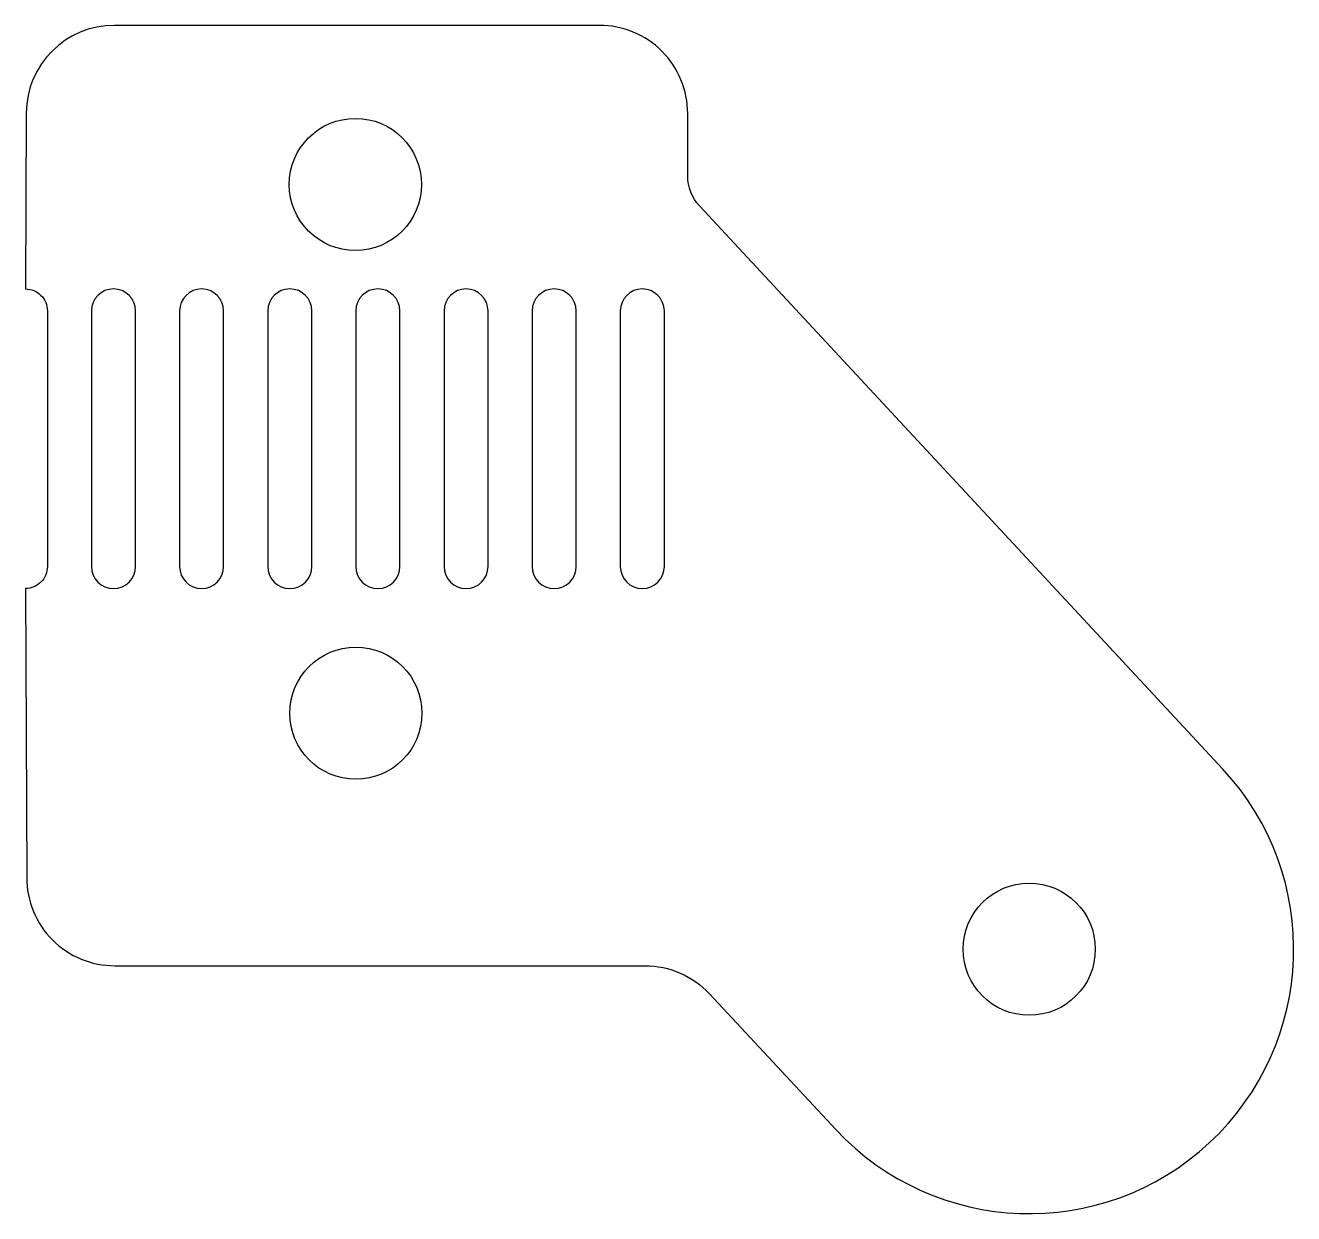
# Model space of a CAD drawing. Header units: millimetres. Extents: x -155 to -126.2, y -138.1 to -111.2.
import ezdxf

# ---------------------------------------------------------------- set-up
doc = ezdxf.new("R2010")
doc.units = ezdxf.units.MM
doc.layers.get('0').update_dxf_attribs({"linetype": 'CONTINUOUS'})

msp = doc.modelspace()

# ---------------------------------------------------------------- linework, layer by layer
for points in [[(-139.733, -115.258, -0.189392), (-140, -114.577), (-140, -113.16, 0.414214), (-142, -111.16), (-153.01, -111.16, 0.412735), (-155.01, -113.15), (-155.03, -117.141, -0.414214), (-154.53, -117.641), (-154.53, -123.441, -0.414214), (-155.03, -123.941), (-155, -130.5, 0.414214), (-153, -132.5), (-140.969, -132.5, -0.208237), (-139.505, -133.138), (-136.642, -136.213, 0.999558), (-127.854, -128.041)], [(-153.53, -123.441, 1), (-152.53, -123.441), (-152.53, -117.641, 1), (-153.53, -117.641)], [(-150.53, -123.441), (-150.53, -117.641, 1), (-151.53, -117.641), (-151.53, -123.441, 1)], [(-148.53, -123.441), (-148.53, -117.641, 1), (-149.53, -117.641), (-149.53, -123.441, 1)], [(-147.53, -123.441, 1), (-146.53, -123.441), (-146.53, -117.641, 1), (-147.53, -117.641)], [(-144.53, -117.641, 1), (-145.53, -117.641), (-145.53, -123.441, 1), (-144.53, -123.441)], [(-142.53, -123.441), (-142.53, -117.641, 1), (-143.53, -117.641), (-143.53, -123.441, 1)], [(-141.53, -123.441, 1), (-140.53, -123.441), (-140.53, -117.641, 1), (-141.53, -117.641)]]:
    msp.add_lwpolyline(points, format="xyb", close=True)
for centre in [(-147.541, -114.77), (-147.53, -126.769), (-132.25, -132.125)]:
    msp.add_circle(centre, 1.5)

doc.saveas('drawing.dxf')
